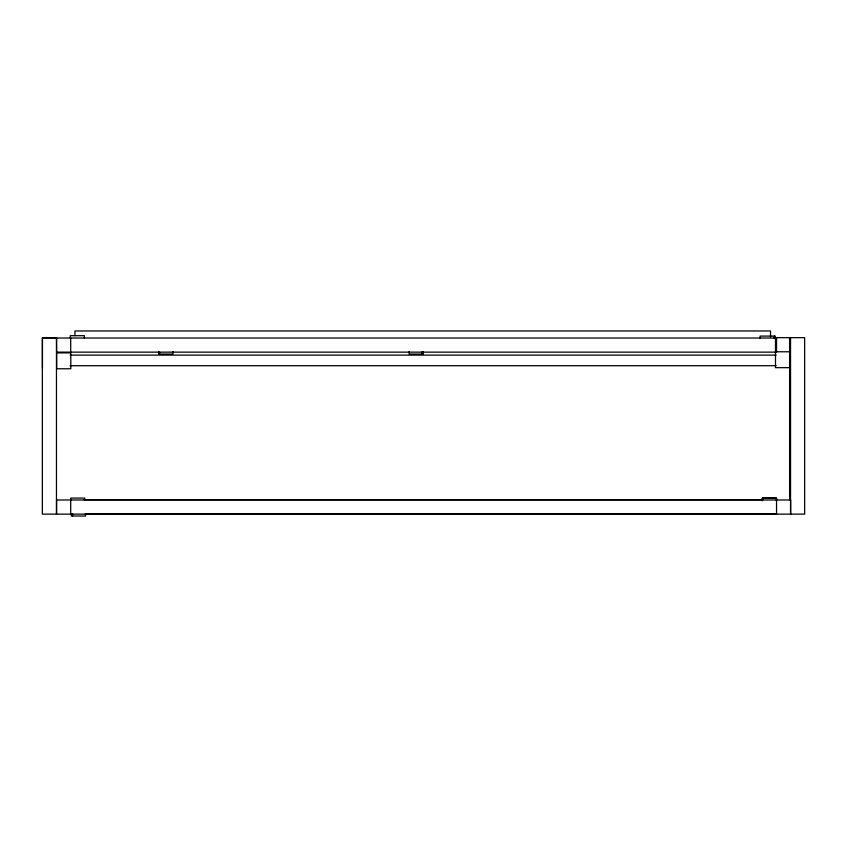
<?xml version="1.0" encoding="UTF-8"?>
<svg xmlns="http://www.w3.org/2000/svg" width="847" height="847" viewBox="0 0 847 847"><rect width="100%" height="100%" fill="white"/><g stroke="black" fill="none" stroke-linecap="round" stroke-linejoin="round"><path stroke-width="1.27" d="M775.481 351.78L789.595 351.78M56.59 352.14L776.54 352.14L776.54 338.017L42.466 338.017L42.466 368.371M158.834 352.659L160.062 352.659M56.696 352.881L70.809 352.881L70.809 368.763L56.696 368.763L56.59 338.017M70.121 355.115L776.159 355.115M70.121 365.703L776.159 365.703M789.595 367.662L775.481 367.662L775.481 337.667L804.65 337.667L804.65 514.129L42.35 514.129L42.35 337.667L56.463 337.667L56.463 514.129M83.917 499.656L763.316 499.656M85.24 513.769L776.54 513.769M790.653 514.108L790.653 499.995L56.59 499.995L56.59 514.108M790.537 337.667L790.537 514.129M789.595 337.667L789.595 499.645M776.54 514.129L776.54 498.057L762.416 498.057L762.416 500.535M776.466 500.683L776.466 498.216L762.184 498.216L762.184 500.683M775.323 338.556L775.323 336.09L760.066 336.09L760.066 338.556M774.264 336.09L774.349 338.556M770.537 336.841L770.537 330.965L74.938 330.965L74.938 335.666M423.267 351.6L423.267 354.067L409.154 354.067L409.154 351.6M422.208 351.6L422.208 354.067M172.968 351.6L172.968 354.067L158.855 354.067L158.855 351.6M85.568 513.568L85.568 516.035L71.286 516.035L71.286 513.568M84.816 500.545L84.816 498.078L70.703 498.078L70.703 514.129M84.382 338.154L84.382 335.687L70.269 335.687L70.269 338.154M72.514 513.568L72.514 516.035M70.703 338.017L70.703 352.14"/></g></svg>
